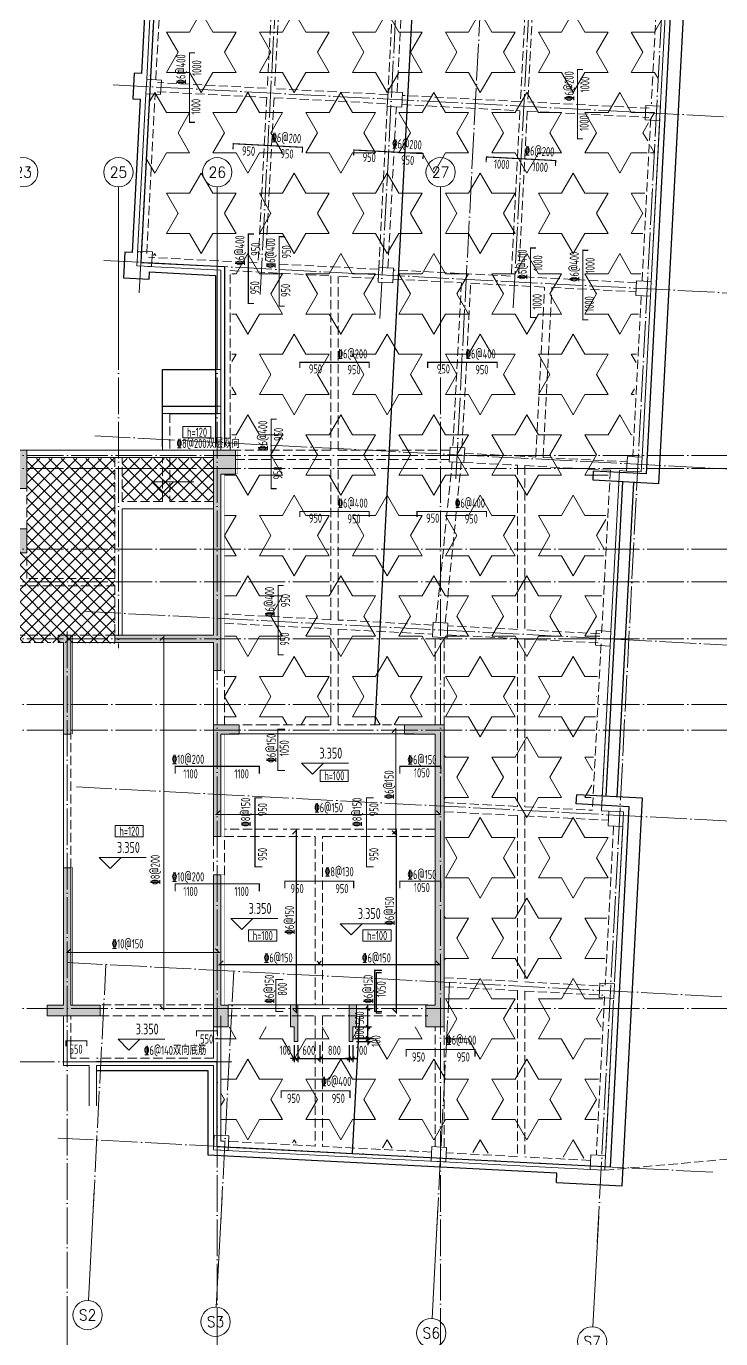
# Model space of a CAD drawing. Extents: x 5874492 to 7194610, y -939842 to -279257.
# Drawn here: x 6639977 to 6658947, y -606342 to -570501 of the extents above; entities that cross this region are included whole.
import ezdxf
from ezdxf.enums import TextEntityAlignment as Align

# ---------------------------------------------------------------- set-up
doc = ezdxf.new("R2010")
doc.units = 0
doc.header["$LTSCALE"] = 1000
doc.linetypes.add('DASH', pattern=[0.35, 0.25, -0.1])
doc.linetypes.add('DOTE', pattern=[2.42, 2, -0.2, 0.02, -0.2])
for name, color, linetype, lineweight in [('A-平面-屋面线', 40, 'Continuous', 30), ('A-标注-轴号', 3, 'Continuous', 15), ('A-标注-轴号文字', 7, 'Continuous', 15), ('A-轴线-塔楼', 1, 'DOTE', 9), ('A-轴线-隔墙', 41, 'DOTE', 9), ('S-墙柱-COLU', 50, 'Continuous', 20), ('S-墙柱-HATCH', 251, 'Continuous', 20), ('S-墙柱-WALL', 6, 'Continuous', 20), ('S-大样-HATCH', 251, 'Continuous', 20), ('S-大样-实线', 2, 'Continuous', 20), ('S-板-BEAM', 4, 'DASH', 20), ('S-板-BEAM-CON', 2, 'Continuous', 20), ('S-板-COLU', 50, 'DASH', 20), ('S-板-DIM', 3, 'Continuous', 20), ('S-板-板厚', 191, 'Continuous', 20), ('S-板-板面填充', 251, 'Continuous', 20), ('S-板-标高', 3, 'Continuous', 20), ('S-板-楼板正筋', 107, 'Continuous', 20), ('S-板-楼板正筋文字', 107, 'Continuous', 20), ('S-板-楼板负筋', 1, 'Continuous', 20), ('S-板-楼板负筋文字', 7, 'Continuous', 20), ('S-轴网-轴号', 3, 'Continuous', 20), ('板洞边线', 253, 'Continuous', 18)]:
    doc.layers.add(name, color=color, linetype=linetype, lineweight=lineweight)
doc.styles.add('_TCH_AXIS', font='COMPLEX.shx', dxfattribs={"bigfont": 'hztxt.shx'})
doc.styles.add('_TCH_DIM', font='tssdeng.shx', dxfattribs={"bigfont": 'hztxt.shx'})
doc.styles.add('COMPLEX', font='COMPLEX')
doc.styles.add('TSSD_Rein', font='tssdeng.shx', dxfattribs={"width": 0.7, "bigfont": 'hztxt.shx'})
doc.styles.add('TSSD_REIN_T3', font='tssdeng.shx', dxfattribs={"width": 0.7, "bigfont": 'hztxt.shx'})
doc.styles.add('样式 1', font='tssdeng.shx', dxfattribs={"width": 0.7, "bigfont": 'tssdchn.shx'})
doc.dimstyles.new('_TCH_ARCH&&100', dxfattribs={"dimtxt": 250, "dimasz": 100, "dimexe": 100, "dimexo": 100, "dimgap": 100, "dimtad": 1, "dimdec": 0, "dimzin": 0, "dimdsep": 46, "dimtxsty": 'TSSD_REIN_T3', "dimblk": 'ARCHTICK', "dimcen": 0.09, "dimclrt": 7, "dimazin": 2, "dimtfac": 1, "dimtdec": 0, "dimtix": 1, "dimtmove": 2, "dimatfit": 3, "dimfxl": 0, "dimtolj": 1, "dimtzin": 0, "dimarcsym": 0})

# ---------------------------------------------------------------- blocks, each defined once
blk = doc.blocks.new('20191023.11405152')
at = {"layer": 'S-大样-HATCH'}
h = blk.add_hatch(color=256, dxfattribs=at)
h.dxf.hatch_style = 1
h.paths.add_polyline_path([(-100, 0), (0, 0), (0, -400), (100, -400), (100, 600), (-100, 600)])
at = {"layer": 'S-大样-实线'}
blk.add_lwpolyline([(-100, 0), (0, 0), (0, -400), (100, -400), (100, 600), (-100, 600)], close=True, dxfattribs=at)
blk = doc.blocks.new('_ArchTick')
at = {"color": 0, "linetype": 'ByBlock', "const_width": 0.4}
blk.add_lwpolyline([(-0.5, -0.5), (0.5, 0.5)], dxfattribs=at)
blk = doc.blocks.new('*D921')
at = {"layer": 'Defpoints', "color": 0, "transparency": 16777216}
for p in [(6647295, -598227), (6647395, -598227), (6647395, -598690)]:
    blk.add_point(p, dxfattribs=at)
at = {"layer": 'S-板-DIM', "color": 0, "lineweight": -2, "transparency": 16777216}
for p, q in [((6647295, -598327), (6647295, -598790)), ((6647395, -598327), (6647395, -598790)), ((6647295, -598690), (6647195, -598690)), ((6647295, -598690), (6647395, -598690)), ((6647395, -598690), (6647495, -598690))]:
    blk.add_line(p, q, dxfattribs=at)
at = {"layer": 'S-板-DIM', "color": 0, "lineweight": -2, "transparency": 16777216, "xscale": 100, "yscale": 100, "zscale": 100}
blk.add_blockref('_ArchTick', (6647295, -598690), dxfattribs=at)
at = {"layer": 'S-板-DIM', "color": 0, "lineweight": -2, "transparency": 16777216, "xscale": 100, "yscale": 100, "zscale": 100, "rotation": 180}
blk.add_blockref('_ArchTick', (6647395, -598690), dxfattribs=at)
at = {"layer": 'S-板-DIM', "color": 7, "transparency": 16777216, "insert": (6647051, -598465), "char_height": 250, "attachment_point": 5, "style": 'TSSD_REIN_T3'}
blk.add_mtext('\\A1;100', dxfattribs=at)
blk = doc.blocks.new('*D922')
at = {"layer": 'Defpoints', "color": 0, "transparency": 16777216}
for p in [(6647395, -598227), (6647995, -598227), (6647995, -598690)]:
    blk.add_point(p, dxfattribs=at)
at = {"layer": 'S-板-DIM', "color": 0, "lineweight": -2, "transparency": 16777216}
for p, q in [((6647395, -598327), (6647395, -598790)), ((6647995, -598327), (6647995, -598790)), ((6647395, -598690), (6647995, -598690))]:
    blk.add_line(p, q, dxfattribs=at)
at = {"layer": 'S-板-DIM', "color": 0, "lineweight": -2, "transparency": 16777216, "xscale": 100, "yscale": 100, "zscale": 100, "rotation": 180}
blk.add_blockref('_ArchTick', (6647395, -598690), dxfattribs=at)
at = {"layer": 'S-板-DIM', "color": 0, "lineweight": -2, "transparency": 16777216, "xscale": 100, "yscale": 100, "zscale": 100}
blk.add_blockref('_ArchTick', (6647995, -598690), dxfattribs=at)
at = {"layer": 'S-板-DIM', "color": 7, "transparency": 16777216, "insert": (6647695, -598465), "char_height": 250, "attachment_point": 5, "style": 'TSSD_REIN_T3'}
blk.add_mtext('\\A1;600', dxfattribs=at)
blk = doc.blocks.new('*D923')
at = {"layer": 'Defpoints', "color": 0, "transparency": 16777216}
for p in [(6647995, -598227), (6648795, -598227), (6648795, -598690)]:
    blk.add_point(p, dxfattribs=at)
at = {"layer": 'S-板-DIM', "color": 0, "lineweight": -2, "transparency": 16777216}
for p, q in [((6647995, -598327), (6647995, -598790)), ((6648795, -598327), (6648795, -598790)), ((6647995, -598690), (6648795, -598690))]:
    blk.add_line(p, q, dxfattribs=at)
at = {"layer": 'S-板-DIM', "color": 0, "lineweight": -2, "transparency": 16777216, "xscale": 100, "yscale": 100, "zscale": 100, "rotation": 180}
blk.add_blockref('_ArchTick', (6647995, -598690), dxfattribs=at)
at = {"layer": 'S-板-DIM', "color": 0, "lineweight": -2, "transparency": 16777216, "xscale": 100, "yscale": 100, "zscale": 100}
blk.add_blockref('_ArchTick', (6648795, -598690), dxfattribs=at)
at = {"layer": 'S-板-DIM', "color": 7, "transparency": 16777216, "insert": (6648395, -598465), "char_height": 250, "attachment_point": 5, "style": 'TSSD_REIN_T3'}
blk.add_mtext('\\A1;800', dxfattribs=at)
blk = doc.blocks.new('*D924')
at = {"layer": 'Defpoints', "color": 0, "transparency": 16777216}
for p in [(6648795, -598227), (6648895, -598227), (6648895, -598690)]:
    blk.add_point(p, dxfattribs=at)
at = {"layer": 'S-板-DIM', "color": 0, "lineweight": -2, "transparency": 16777216}
for p, q in [((6648795, -598327), (6648795, -598790)), ((6648895, -598327), (6648895, -598790)), ((6648795, -598690), (6648695, -598690)), ((6648795, -598690), (6648895, -598690)), ((6648895, -598690), (6648995, -598690))]:
    blk.add_line(p, q, dxfattribs=at)
at = {"layer": 'S-板-DIM', "color": 0, "lineweight": -2, "transparency": 16777216, "xscale": 100, "yscale": 100, "zscale": 100}
blk.add_blockref('_ArchTick', (6648795, -598690), dxfattribs=at)
at = {"layer": 'S-板-DIM', "color": 0, "lineweight": -2, "transparency": 16777216, "xscale": 100, "yscale": 100, "zscale": 100, "rotation": 180}
blk.add_blockref('_ArchTick', (6648895, -598690), dxfattribs=at)
at = {"layer": 'S-板-DIM', "color": 7, "transparency": 16777216, "insert": (6649139, -598465), "char_height": 250, "attachment_point": 5, "style": 'TSSD_REIN_T3'}
blk.add_mtext('\\A1;100', dxfattribs=at)
blk = doc.blocks.new('*D925')
at = {"layer": 'Defpoints', "color": 0, "transparency": 16777216}
for p in [(6648895, -598127), (6649305, -598127), (6648895, -598227)]:
    blk.add_point(p, dxfattribs=at)
at = {"layer": 'S-板-DIM', "color": 0, "lineweight": -2, "transparency": 16777216}
for p, q in [((6648995, -598127), (6649405, -598127)), ((6649305, -598127), (6649305, -598027)), ((6649305, -598227), (6649305, -598127)), ((6648995, -598227), (6649405, -598227)), ((6649305, -598227), (6649305, -598327))]:
    blk.add_line(p, q, dxfattribs=at)
at = {"layer": 'S-板-DIM', "color": 0, "lineweight": -2, "transparency": 16777216, "xscale": 100, "yscale": 100, "zscale": 100}
for p, rotation in [((6649305, -598127), 270), ((6649305, -598227), 90)]:
    blk.add_blockref('_ArchTick', p, dxfattribs=dict(at, rotation=rotation))
at = {"layer": 'S-板-DIM', "color": 7, "transparency": 16777216, "insert": (6649531, -598212), "char_height": 250, "attachment_point": 5, "rotation": 90, "style": 'TSSD_REIN_T3'}
blk.add_mtext('\\A1;100', dxfattribs=at)
blk = doc.blocks.new('*D926')
at = {"layer": 'Defpoints', "color": 0, "transparency": 16777216}
for p in [(6648895, -597827), (6649305, -597827), (6648895, -598127)]:
    blk.add_point(p, dxfattribs=at)
at = {"layer": 'S-板-DIM', "color": 0, "lineweight": -2, "transparency": 16777216}
for p, q in [((6648995, -597827), (6649405, -597827)), ((6649305, -597827), (6649305, -597727)), ((6649305, -598127), (6649305, -597827)), ((6648995, -598127), (6649405, -598127)), ((6649305, -598127), (6649305, -598227))]:
    blk.add_line(p, q, dxfattribs=at)
at = {"layer": 'S-板-DIM', "color": 0, "lineweight": -2, "transparency": 16777216, "xscale": 100, "yscale": 100, "zscale": 100}
for p, rotation in [((6649305, -597827), 270), ((6649305, -598127), 90)]:
    blk.add_blockref('_ArchTick', p, dxfattribs=dict(at, rotation=rotation))
at = {"layer": 'S-板-DIM', "color": 7, "transparency": 16777216, "insert": (6649080, -597977), "char_height": 250, "attachment_point": 5, "rotation": 90, "style": 'TSSD_REIN_T3'}
blk.add_mtext('\\A1;300', dxfattribs=at)
blk = doc.blocks.new('*D927')
at = {"layer": 'Defpoints', "color": 0, "transparency": 16777216}
for p in [(6648895, -597327), (6649305, -597327), (6648895, -597827)]:
    blk.add_point(p, dxfattribs=at)
at = {"layer": 'S-板-DIM', "color": 0, "lineweight": -2, "transparency": 16777216}
for p, q in [((6648995, -597327), (6649405, -597327)), ((6649305, -597327), (6649305, -597227)), ((6649305, -597827), (6649305, -597327)), ((6648995, -597827), (6649405, -597827)), ((6649305, -597827), (6649305, -597927))]:
    blk.add_line(p, q, dxfattribs=at)
at = {"layer": 'S-板-DIM', "color": 0, "lineweight": -2, "transparency": 16777216, "xscale": 100, "yscale": 100, "zscale": 100}
for p, rotation in [((6649305, -597327), 270), ((6649305, -597827), 90)]:
    blk.add_blockref('_ArchTick', p, dxfattribs=dict(at, rotation=rotation))
at = {"layer": 'S-板-DIM', "color": 7, "transparency": 16777216, "insert": (6649080, -597577), "char_height": 250, "attachment_point": 5, "rotation": 90, "style": 'TSSD_REIN_T3'}
blk.add_mtext('\\A1;500', dxfattribs=at)
blk = doc.blocks.new('afdhgfjhfjhg')
at = {"layer": 'A-轴线-塔楼', "ltscale": 0.5}
for p, q in [((6646365, -523248), (6646988, -511339)), ((6653281, -523610), (6653903, -511701))]:
    blk.add_line(p, q, dxfattribs=at)
blk = doc.blocks.new('A$C245353D8')
for points in [[(13343, 14950), (12201, -6900)], [(11785, -14850), (11588, -18604)]]:
    blk.add_lwpolyline(points)
blk = doc.blocks.new('regerh')
at = {"layer": 'A-平面-屋面线'}
for p, q in [((6657260, -515121), (6658064, -499742)), ((6656923, -514853), (6657688, -500223)), ((6643695, -513005), (6643695, -512005)), ((6643695, -512005), (6645145, -512005)), ((6645145, -512005), (6645145, -513005)), ((6643695, -514115), (6643695, -513005)), ((6643695, -513005), (6645145, -513005)), ((6643895, -513205), (6645145, -513205)), ((6645145, -513005), (6645145, -513005)), ((6645145, -513205), (6645145, -513205)), ((6655462, -515027), (6655475, -514777)), ((6657260, -515121), (6655462, -515027)), ((6656261, -515069), (6655812, -523657)), ((6656561, -515085), (6656111, -523673)), ((6654460, -534201), (6654473, -533951))]:
    blk.add_line(p, q, dxfattribs=at)
at = {"layer": 'A-平面-屋面线', "ltscale": 0.2}
blk.add_line((6645195, -533216), (6645195, -531005), dxfattribs=at)
at = {"layer": 'A-平面-屋面线'}
for points in [[(6656254, -499898), (6643870, -499250), (6643881, -499051), (6643182, -499014), (6643145, -499713), (6643345, -499724), (6643126, -503918), (6642926, -503907), (6642889, -504606), (6643089, -504617), (6642870, -508811), (6642670, -508801), (6642633, -509500), (6643332, -509536), (6643343, -509337), (6645145, -509431), (6645145, -514115)], [(6656235, -500147), (6643608, -499487), (6643106, -509079), (6645395, -509193), (6645395, -514115)], [(6656923, -514853), (6655475, -514777)], [(6654460, -534201), (6656257, -534295), (6656811, -523710), (6655013, -523616)], [(6655934, -533777), (6656448, -523941), (6655000, -523865), (6655013, -523616)], [(6645195, -533216), (6655934, -533777)]]:
    blk.add_lwpolyline(points, dxfattribs=at)
at = {"layer": 'A-平面-屋面线', "ltscale": 0.2}
for points in [[(6645195, -531005), (6645195, -530905), (6641895, -530905)], [(6654473, -533951), (6644945, -533453), (6644945, -531154), (6641895, -531155)]]:
    blk.add_lwpolyline(points, dxfattribs=at)
at = {"layer": 'S-板-BEAM'}
for p, q in [((6643517, -504088), (6643739, -499845)), ((6646796, -499804), (6646559, -504323)), ((6646995, -499814), (6646759, -504334)), ((6650083, -500126), (6649859, -504420)), ((6650108, -504433), (6650333, -500139)), ((6653711, -500166), (6653475, -504685)), ((6653911, -500176), (6653675, -504695)), ((6657273, -500503), (6657051, -504747)), ((6646534, -504322), (6643563, -504166)), ((6643269, -508832), (6643496, -504488)), ((6643550, -504416), (6646546, -504573)), ((6646546, -504573), (6646310, -509092)), ((6646746, -504583), (6646510, -509102)), ((6646746, -504583), (6649842, -504745)), ((6649855, -504496), (6646784, -504335)), ((6653475, -504685), (6650254, -504516)), ((6649838, -504820), (6649605, -509264)), ((6649858, -509227), (6650087, -504833)), ((6650241, -504766), (6653462, -504935)), ((6653462, -504935), (6653225, -509453)), ((6653661, -504945), (6653425, -509464)), ((6653661, -504945), (6656985, -505119)), ((6656996, -504869), (6653675, -504695)), ((6657033, -505147), (6656798, -509590)), ((6646285, -509090), (6643314, -508935)), ((6645545, -514205), (6645545, -509302)), ((6645545, -509302), (6648272, -509445)), ((6646535, -509103), (6648383, -509200)), ((6649605, -509264), (6648383, -509200)), ((6653200, -509452), (6650005, -509285)), ((6648297, -514205), (6648297, -509445)), ((6648497, -514205), (6648497, -509458)), ((6648522, -509458), (6649592, -509514)), ((6649992, -509535), (6651865, -509633)), ((6651865, -509633), (6651630, -514126)), ((6651879, -514139), (6652115, -509646)), ((6652115, -509646), (6654137, -509751)), ((6656646, -509632), (6653450, -509465)), ((6653894, -514392), (6654137, -509751)), ((6654094, -514403), (6654337, -509762)), ((6654337, -509762), (6656633, -509882)), ((6656777, -509989), (6656547, -514383)), ((6643895, -513205), (6643895, -514205)), ((6645595, -514205), (6648297, -514205)), ((6648497, -514205), (6651550, -514205)), ((6651946, -514288), (6653894, -514392)), ((6642395, -514405), (6642395, -515705)), ((6642595, -515605), (6642595, -514405)), ((6643895, -514405), (6643895, -515605)), ((6645695, -514455), (6648297, -514455)), ((6648297, -518833), (6648297, -514455)), ((6648497, -514455), (6651537, -514455)), ((6648497, -518843), (6648497, -514455)), ((6651169, -518908), (6651611, -514525)), ((6651419, -518921), (6651860, -514538)), ((6651933, -514542), (6653397, -514616)), ((6653397, -514616), (6653397, -519100)), ((6653597, -514627), (6655932, -514751)), ((6653597, -514627), (6653597, -519111)), ((6654094, -514403), (6656390, -514525)), ((6655932, -514751), (6655694, -519196)), ((6639995, -516380), (6639995, -515255)), ((6642395, -515705), (6642395, -517705)), ((6643695, -515605), (6642595, -515605)), ((6645095, -515605), (6643895, -515605)), ((6639995, -517705), (6639995, -517005)), ((6638670, -517905), (6642395, -517905)), ((6642395, -517705), (6639995, -517705)), ((6642395, -517905), (6642395, -519255)), ((6648297, -518833), (6645393, -518680)), ((6645396, -518931), (6648297, -519083)), ((6651091, -518979), (6648497, -518843)), ((6640645, -519255), (6639420, -519255)), ((6642395, -519255), (6641220, -519255)), ((6648297, -521705), (6648297, -519083)), ((6648497, -521705), (6648497, -519094)), ((6648497, -519094), (6651077, -519229)), ((6651145, -521705), (6651145, -519308)), ((6651395, -521705), (6651395, -519321)), ((6651477, -519250), (6653397, -519350)), ((6653397, -519100), (6651490, -519000)), ((6655643, -519218), (6653597, -519111)), ((6639495, -519455), (6640645, -519455)), ((6653397, -519350), (6653397, -523932)), ((6653597, -519361), (6655630, -519468)), ((6653597, -519361), (6653597, -523942)), ((6655679, -519495), (6655441, -524038)), ((6645395, -521705), (6645395, -520225)), ((6646495, -521705), (6645795, -521705)), ((6648297, -521705), (6646495, -521705)), ((6649620, -521705), (6648497, -521705)), ((6650305, -521705), (6649620, -521705)), ((6641195, -525605), (6641195, -521955)), ((6651395, -523827), (6653397, -523932)), ((6653597, -523942), (6655441, -524038)), ((6651395, -524077), (6653397, -524182)), ((6653397, -524182), (6653397, -528713)), ((6653597, -524192), (6655878, -524312)), ((6653597, -524192), (6653597, -528724)), ((6646845, -524555), (6645395, -524555)), ((6649545, -524555), (6646995, -524555)), ((6651145, -524555), (6649695, -524555)), ((6656019, -524469), (6655792, -528813)), ((6645095, -524755), (6645095, -525805)), ((6645395, -525805), (6645395, -524755)), ((6645395, -524755), (6647870, -524755)), ((6647870, -524755), (6647870, -529355)), ((6648070, -524755), (6651145, -524755)), ((6648070, -529355), (6648070, -524755)), ((6653397, -528713), (6651395, -528609)), ((6653397, -528964), (6651395, -528859)), ((6653397, -528964), (6653397, -533495)), ((6653597, -528724), (6655741, -528836)), ((6653597, -528974), (6655728, -529085)), ((6653597, -528974), (6653597, -533505)), ((6645095, -529355), (6641995, -529355)), ((6655776, -529119), (6655549, -533457)), ((6641195, -530805), (6641195, -529655)), ((6641995, -529655), (6645095, -529655)), ((6645485, -529655), (6647870, -529655)), ((6647870, -529655), (6647870, -533206)), ((6648070, -529655), (6650945, -529655)), ((6648070, -529655), (6648070, -533216)), ((6651145, -533223), (6651145, -529954)), ((6651394, -533240), (6651395, -529758)), ((6641695, -530805), (6641195, -530805)), ((6645095, -530805), (6641893, -530805)), ((6647870, -533206), (6645295, -533071)), ((6651048, -533372), (6648070, -533216)), ((6653397, -533495), (6651448, -533393)), ((6655392, -533599), (6653597, -533505))]:
    blk.add_line(p, q, dxfattribs=at)
blk.add_lwpolyline([(6643695, -515605), (6643695, -514405)], dxfattribs=at)
at = {"layer": 'S-板-BEAM-CON'}
for p, q in [((6643495, -499732), (6643268, -504075)), ((6643495, -499732), (6643268, -504075)), ((6657518, -500615), (6657293, -504909)), ((6643247, -504475), (6643019, -508819)), ((6643247, -504475), (6643019, -508819)), ((6657048, -509603), (6657280, -505159)), ((6657048, -509603), (6657275, -505259)), ((6643301, -509185), (6645295, -509289)), ((6643301, -509185), (6645295, -509289)), ((6645295, -509289), (6645295, -514205)), ((6656797, -514396), (6657027, -510002)), ((6656797, -514396), (6657027, -510002)), ((6642495, -514205), (6639995, -514205)), ((6645095, -514205), (6642495, -514205)), ((6639995, -514405), (6642595, -514405)), ((6639995, -514405), (6642495, -514405)), ((6642495, -514405), (6645095, -514405)), ((6642595, -514405), (6645095, -514405)), ((6655947, -519153), (6656177, -514764)), ((6655947, -519153), (6656177, -514764)), ((6656177, -514764), (6656377, -514775)), ((6642595, -515805), (6645095, -515805)), ((6642595, -519205), (6642595, -515805)), ((6642595, -519255), (6642595, -515805)), ((6641220, -519455), (6642945, -519455)), ((6655691, -524051), (6655927, -519552)), ((6655701, -523852), (6655927, -519552)), ((6645095, -520225), (6645095, -521755)), ((6646495, -521705), (6646495, -521705)), ((6640995, -521955), (6640995, -525605)), ((6650570, -521955), (6645533, -521955)), ((6655691, -524051), (6655891, -524062)), ((6656047, -528727), (6656280, -524282)), ((6656047, -528727), (6656269, -524482)), ((6645095, -529355), (6645095, -530805)), ((6648070, -529355), (6645495, -529355)), ((6650945, -529355), (6648070, -529355)), ((6655799, -533470), (6656021, -529226)), ((6655804, -533370), (6656021, -529226)), ((6640995, -529655), (6640995, -531005)), ((6645295, -533071), (6645295, -529655)), ((6640995, -531005), (6641695, -531005)), ((6641695, -532105), (6641695, -531005)), ((6641893, -532105), (6641893, -531005)), ((6641893, -531005), (6645095, -531005)), ((6645095, -530904), (6645095, -530905)), ((6645095, -531005), (6645095, -533311)), ((6645095, -533311), (6655379, -533849))]:
    blk.add_line(p, q, dxfattribs=at)
blk.add_lwpolyline([(6643695, -512005), (6645295, -512005), (6645295, -513005), (6643695, -513005)], close=True, dxfattribs=at)
for points in [[(6643695, -514205), (6643695, -513005), (6645295, -513005)], [(6643695, -513205), (6645295, -513205)]]:
    blk.add_lwpolyline(points, dxfattribs=at)
blk = doc.blocks.new('_AXISO')
blk.add_circle((0, 0), 0.5)
at = {"layer": 'S-轴网-轴号', "style": 'COMPLEX', "width": 1.041667}
blk.add_attdef('A', text='', height=0.56, dxfattribs=at).set_placement((-0.25, -0.28), (0.25, -0.28), align=Align.FIT)
blk = doc.blocks.new('ZHOUWANG2')
at = {"layer": 'A-标注-轴号'}
for p, q in [((205946, 135010), (205946, 139010)), ((208646, 135010), (208646, 139010)), ((214746, 135010), (214746, 139010)), ((205283, 111622), (205125, 108601)), ((208778, 111439), (208620, 108419)), ((214670, 111131), (214512, 108110)), ((219064, 110901), (218906, 107881)), ((204546, 108021), (204546, 104021)), ((208646, 108021), (208646, 104021)), ((214746, 108021), (214746, 104021))]:
    blk.add_line(p, q, dxfattribs=at)
at = {"layer": 'A-轴线-塔楼', "ltscale": 0.5}
for p, q in [((206514, 136119), (207118, 147664)), ((213086, 135411), (213709, 147319)), ((215161, 131041), (216006, 147199)), ((219026, 110179), (220949, 146941)), ((223683, 140861), (205803, 141796)), ((223432, 136068), (205552, 137003)), ((223182, 131274), (205302, 132209)), ((222931, 126481), (205051, 127416)), ((222680, 121687), (204800, 122623)), ((222429, 116894), (204550, 117829)), ((205245, 110900), (205605, 117774)), ((208740, 110717), (209100, 117591)), ((214632, 110409), (214992, 117283)), ((222179, 112100), (204299, 113036))]:
    blk.add_line(p, q, dxfattribs=at)
at = {"layer": 'A-轴线-塔楼', "linetype": 'DOTE', "ltscale": 0.5}
for p, q in [((205946, 135010), (205946, 126410)), ((208646, 135010), (208646, 108021)), ((214746, 135010), (214746, 108021)), ((227437, 131670), (165262, 131670)), ((227437, 131320), (200046, 131320)), ((227437, 129120), (200046, 129120)), ((227437, 128220), (165262, 128220)), ((227437, 126670), (165262, 126670)), ((204546, 126870), (204546, 108021)), ((227437, 124870), (165262, 124870)), ((227437, 124170), (165262, 124170)), ((227437, 116570), (165262, 116570))]:
    blk.add_line(p, q, dxfattribs=at)
at = {"layer": 'A-轴线-隔墙', "ltscale": 0.5}
blk.add_line((209044, 115120), (165262, 115120), dxfattribs=at)
at = {"layer": 'A-标注-轴号'}
ref = blk.add_blockref('_AXISO', (203346, 139410), dxfattribs=dict(at, xscale=800, yscale=800, zscale=800))
ref.add_attrib('A', '23', dxfattribs={"layer": 'A-标注-轴号文字', "ltscale": 0.2, "height": 294.3, "style": '_TCH_AXIS'}).set_placement((203108, 139263), (203584, 139263), align=Align.FIT)
ref = blk.add_blockref('_AXISO', (205946, 139410), dxfattribs=dict(at, xscale=800, yscale=800, zscale=800))
ref.add_attrib('A', '25', dxfattribs={"layer": 'A-标注-轴号文字', "ltscale": 0.2, "height": 294.3, "style": '_TCH_AXIS'}).set_placement((205708, 139263), (206184, 139263), align=Align.FIT)
ref = blk.add_blockref('_AXISO', (208646, 139410), dxfattribs=dict(at, xscale=800, yscale=800, zscale=800))
ref.add_attrib('A', '26', dxfattribs={"layer": 'A-标注-轴号文字', "ltscale": 0.2, "height": 294.3, "style": '_TCH_AXIS'}).set_placement((208408, 139263), (208884, 139263), align=Align.FIT)
ref = blk.add_blockref('_AXISO', (214746, 139410), dxfattribs=dict(at, xscale=800, yscale=800, zscale=800))
ref.add_attrib('A', '27', dxfattribs={"layer": 'A-标注-轴号文字', "ltscale": 0.2, "height": 294.3, "style": '_TCH_AXIS'}).set_placement((214508, 139263), (214984, 139263), align=Align.FIT)
ref = blk.add_blockref('_AXISO', (205104, 108202), dxfattribs=dict(at, xscale=800, yscale=800, zscale=800))
ref.add_attrib('A', 'S2', dxfattribs={"layer": 'A-标注-轴号文字', "ltscale": 0.2, "height": 294.3, "style": '_TCH_AXIS'}).set_placement((204866, 108055), (205342, 108055), align=Align.FIT)
ref = blk.add_blockref('_AXISO', (208599, 108019), dxfattribs=dict(at, xscale=800, yscale=800, zscale=800))
ref.add_attrib('A', 'S3', dxfattribs={"layer": 'A-标注-轴号文字', "ltscale": 0.2, "height": 294.3, "style": '_TCH_AXIS'}).set_placement((208361, 107872), (208838, 107872), align=Align.FIT)
ref = blk.add_blockref('_AXISO', (214491, 107711), dxfattribs=dict(at, xscale=800, yscale=800, zscale=800))
ref.add_attrib('A', 'S6', dxfattribs={"layer": 'A-标注-轴号文字', "ltscale": 0.2, "height": 294.3, "style": '_TCH_AXIS'}).set_placement((214253, 107564), (214730, 107564), align=Align.FIT)
ref = blk.add_blockref('_AXISO', (218885, 107481), dxfattribs=dict(at, xscale=800, yscale=800, zscale=800))
ref.add_attrib('A', 'S7', dxfattribs={"layer": 'A-标注-轴号文字', "ltscale": 0.2, "height": 294.3, "style": '_TCH_AXIS'}).set_placement((218647, 107334), (219124, 107334), align=Align.FIT)
blk = doc.blocks.new('sfdhdghgfh')
at = {"layer": 'S-墙柱-COLU'}
for points in [[(6643513, -567254), (6643913, -567275), (6643892, -567675), (6643492, -567654)], [(6650104, -567599), (6650504, -567620), (6650483, -568019), (6650083, -567998)], [(6657145, -567967), (6657544, -567988), (6657523, -568388), (6657124, -568367)], [(6643268, -571948), (6643667, -571969), (6643646, -572368), (6643247, -572347)], [(6649859, -572293), (6650258, -572313), (6650237, -572713), (6649838, -572692)], [(6656899, -572661), (6657299, -572682), (6657278, -573081), (6656878, -573060)], [(6643022, -576641), (6643422, -576662), (6643401, -577062), (6643001, -577041)], [(6649608, -577086), (6650007, -577107), (6649986, -577506), (6649587, -577486)], [(6656648, -577454), (6657048, -577475), (6657027, -577875), (6656627, -577854)], [(6651554, -581994), (6651954, -582015), (6651933, -582415), (6651533, -582394)], [(6656398, -582247), (6656797, -582268), (6656776, -582668), (6656377, -582647)], [(6651094, -586777), (6651494, -586798), (6651473, -587197), (6651074, -587176)], [(6655548, -587004), (6655947, -587025), (6655927, -587425), (6655527, -587404)], [(6655891, -591934), (6656290, -591955), (6656270, -592355), (6655870, -592334)], [(6655646, -596628), (6656045, -596649), (6656024, -597048), (6655625, -597027)], [(6645114, -600783), (6645514, -600804), (6645493, -601204), (6645093, -601183)], [(6651056, -601095), (6651455, -601116), (6651435, -601515), (6651035, -601494)], [(6655400, -601321), (6655800, -601342), (6655779, -601742), (6655379, -601721)]]:
    blk.add_lwpolyline(points, close=True, dxfattribs=at)
blk = doc.blocks.new('sgfdhgfjhgkj')
at = {"layer": 'S-板-COLU', "const_width": 10}
for points in [[(6323045, -246022), (6320645, -246022), (6320645, -249322), (6320845, -249322), (6320845, -248422), (6323545, -248422), (6323545, -247772), (6323345, -247772), (6323345, -248222), (6320845, -248222), (6320845, -246222), (6323345, -246222), (6323345, -246672), (6323545, -246672), (6323545, -245622), (6323045, -245622)], [(6328945, -246272), (6328945, -251642), (6328645, -251642), (6328645, -250872), (6325945, -250872), (6325945, -250672), (6326045, -250672), (6326045, -250672), (6328645, -250672), (6328645, -245622), (6329295, -245622), (6329295, -246272)], [(6324795, -253372), (6324545, -253372), (6324545, -250872), (6324395, -250872), (6324395, -250672), (6324795, -250672)], [(6329345, -253372), (6328945, -253372), (6328945, -256172), (6328645, -256172), (6328645, -253122), (6329345, -253122)], [(6334445, -260772), (6334695, -260772), (6334695, -253372), (6333855, -253372), (6333855, -253122), (6334945, -253122), (6334945, -261372), (6334445, -261372)], [(6324095, -261072), (6324095, -260772), (6324545, -260772), (6324545, -257022), (6324795, -257022), (6324795, -260772), (6325545, -260772), (6325545, -261072)], [(6329045, -260772), (6328945, -260772), (6328945, -257222), (6328645, -257222), (6328645, -261372), (6329045, -261372)]]:
    blk.add_lwpolyline(points, close=True, dxfattribs=at)
blk = doc.blocks.new('sgfhgfjhgfj')
at = {"layer": 'S-墙柱-HATCH', "ltscale": 0.2}
h = blk.add_hatch(color=256, dxfattribs=at)
h.paths.add_polyline_path([(6336110, -190069), (6336110, -195439), (6335910, -195439), (6335910, -194669), (6333210, -194669), (6333210, -194469), (6333310, -194469), (6335910, -194469), (6335910, -189419), (6336510, -189419), (6336510, -190069)])
h.paths.add_polyline_path([(6312710, -204869), (6312710, -204569), (6311910, -204569), (6311910, -200169), (6311710, -200169), (6311710, -204569), (6310910, -204569), (6310910, -204869)])
h.paths.add_polyline_path([(6311910, -198969), (6311710, -198969), (6311710, -196469), (6311310, -196469), (6311310, -196269), (6312310, -196269), (6312310, -196469), (6311910, -196469)])
h.paths.add_polyline_path([(6325110, -198969), (6325310, -198969), (6325310, -196469), (6325710, -196469), (6325710, -196269), (6324710, -196269), (6324710, -196469), (6325110, -196469)])
h.paths.add_polyline_path([(6324310, -204869), (6324310, -204569), (6325110, -204569), (6325110, -200169), (6325310, -200169), (6325310, -204569), (6326110, -204569), (6326110, -204869)])
h.paths.add_polyline_path([(6331360, -204869), (6331360, -204569), (6331810, -204569), (6331810, -200819), (6332010, -200819), (6332010, -204569), (6332810, -204569), (6332810, -204869)])
h.paths.add_polyline_path([(6332010, -197169), (6331810, -197169), (6331810, -194669), (6331660, -194669), (6331660, -194469), (6332010, -194469)])
h.paths.add_polyline_path([(6336310, -204569), (6336110, -204569), (6336110, -201019), (6335910, -201019), (6335910, -205169), (6336310, -205169)])
h.paths.add_polyline_path([(6336610, -197169), (6336110, -197169), (6336110, -199969), (6335910, -199969), (6335910, -196919), (6336610, -196919)])
h.paths.add_polyline_path([(6319410, -204869), (6319410, -204569), (6318610, -204569), (6318610, -200819), (6318410, -200819), (6318410, -204569), (6317610, -204569), (6317610, -204869)])
h.paths.add_polyline_path([(6318410, -197169), (6318610, -197169), (6318610, -194669), (6318960, -194669), (6318960, -194469), (6318060, -194469), (6318060, -194669), (6318410, -194669)])
h.paths.add_polyline_path([(6307910, -194469), (6307910, -194669), (6309510, -194669), (6309510, -195109), (6309710, -195109), (6309710, -194469)])
h.paths.add_polyline_path([(6314110, -194669), (6315860, -194669), (6315860, -194469), (6313910, -194469), (6313910, -195109), (6314110, -195109)])
h.paths.add_polyline_path([(6322910, -194669), (6321160, -194669), (6321160, -194469), (6323110, -194469), (6323110, -195109), (6322910, -195109)])
h.paths.add_polyline_path([(6329135, -194469), (6329135, -194669), (6327510, -194669), (6327510, -195109), (6327310, -195109), (6327310, -194469)])
h.paths.add_polyline_path([(6321360, -193169), (6321360, -192069), (6319760, -192069), (6319760, -189769), (6317260, -189769), (6317260, -192069), (6315660, -192069), (6315660, -193169), (6315860, -193169), (6315860, -192269), (6317960, -192269), (6317960, -192069), (6317460, -192069), (6317460, -189969), (6319560, -189969), (6319560, -192069), (6319060, -192069), (6319060, -192269), (6321160, -192269), (6321160, -193169)])
h.paths.add_polyline_path([(6307910, -191919), (6307910, -193119), (6308110, -193119), (6308110, -189419), (6305610, -189419), (6305610, -190119), (6305810, -190119), (6305810, -189619), (6307910, -189619), (6307910, -191719), (6305810, -191719), (6305810, -191219), (6305610, -191219), (6305610, -191919)])
h.paths.add_polyline_path([(6300910, -190069), (6300910, -195439), (6301110, -195439), (6301110, -194669), (6303810, -194669), (6303810, -194469), (6303710, -194469), (6301110, -194469), (6301110, -189419), (6300510, -189419), (6300510, -190069)])
h.paths.add_polyline_path([(6313910, -196469), (6314910, -196469), (6314910, -198969), (6315110, -198969), (6315110, -196269), (6313910, -196269)])
h.paths.add_polyline_path([(6300410, -197169), (6300910, -197169), (6300910, -199969), (6301110, -199969), (6301110, -196919), (6300410, -196919)])
h.paths.add_polyline_path([(6295310, -204569), (6295060, -204569), (6295060, -197169), (6295900, -197169), (6295900, -196919), (6294810, -196919), (6294810, -205169), (6295310, -205169)])
h.paths.add_polyline_path([(6305660, -204869), (6305660, -204569), (6305210, -204569), (6305210, -200819), (6305010, -200819), (6305010, -204569), (6304210, -204569), (6304210, -204869)])
h.paths.add_polyline_path([(6315110, -203069), (6315110, -200569), (6314510, -200569), (6314510, -200769), (6314910, -200769), (6314910, -203069)])
h.paths.add_polyline_path([(6308710, -200769), (6309110, -200769), (6309110, -200569), (6308510, -200569), (6308510, -203069), (6308710, -203069)])
h.paths.add_polyline_path([(6308710, -196469), (6309710, -196469), (6309710, -196269), (6308510, -196269), (6308510, -198969), (6308710, -198969)])
h.paths.add_polyline_path([(6305010, -197169), (6305210, -197169), (6305210, -194669), (6305360, -194669), (6305360, -194469), (6305010, -194469)])
h.paths.add_polyline_path([(6328110, -192219), (6330810, -192219), (6330810, -191569), (6330610, -191569), (6330610, -192019), (6328110, -192019), (6328110, -190019), (6330610, -190019), (6330610, -190469), (6330810, -190469), (6330810, -189419), (6330310, -189419), (6330310, -189819), (6327910, -189819), (6327910, -193119), (6328110, -193119)])
h.paths.add_polyline_path([(6323110, -196469), (6322110, -196469), (6322110, -198969), (6321910, -198969), (6321910, -196269), (6323110, -196269)])
h.paths.add_polyline_path([(6341710, -204569), (6341960, -204569), (6341960, -197169), (6341120, -197169), (6341120, -196919), (6342210, -196919), (6342210, -205169), (6341710, -205169)])
h.paths.add_polyline_path([(6321910, -203069), (6321910, -200569), (6322510, -200569), (6322510, -200769), (6322110, -200769), (6322110, -203069)])
h.paths.add_polyline_path([(6328310, -200769), (6327910, -200769), (6327910, -200569), (6328510, -200569), (6328510, -203069), (6328310, -203069)])
h.paths.add_polyline_path([(6328310, -196469), (6327310, -196469), (6327310, -196269), (6328510, -196269), (6328510, -198969), (6328310, -198969)])
h.paths.add_polyline_path([(6300710, -204569), (6300910, -204569), (6300910, -201019), (6301110, -201019), (6301110, -205169), (6300710, -205169)])
at = {"layer": 'S-墙柱-WALL'}
for points in [[(6328110, -192219), (6330810, -192219), (6330810, -191569), (6330610, -191569), (6330610, -192019), (6328110, -192019), (6328110, -190019), (6330610, -190019), (6330610, -190469), (6330810, -190469), (6330810, -189419), (6330310, -189419), (6330310, -189819), (6327910, -189819), (6327910, -193119), (6328110, -193119)], [(6336110, -190069), (6336110, -195439), (6335910, -195439), (6335910, -194669), (6333210, -194669), (6333210, -194469), (6333310, -194469), (6333310, -194469), (6335910, -194469), (6335910, -189419), (6336510, -189419), (6336510, -190069)], [(6332010, -197169), (6331810, -197169), (6331810, -194669), (6331660, -194669), (6331660, -194469), (6332010, -194469)], [(6336610, -197169), (6336110, -197169), (6336110, -199969), (6335910, -199969), (6335910, -196919), (6336610, -196919)], [(6341710, -204569), (6341960, -204569), (6341960, -197169), (6341120, -197169), (6341120, -196919), (6342210, -196919), (6342210, -205169), (6341710, -205169)], [(6331360, -204869), (6331360, -204569), (6331810, -204569), (6331810, -200819), (6332010, -200819), (6332010, -204569), (6332810, -204569), (6332810, -204869)], [(6336310, -204569), (6336110, -204569), (6336110, -201019), (6335910, -201019), (6335910, -205169), (6336310, -205169)]]:
    blk.add_lwpolyline(points, close=True, dxfattribs=at)
blk = doc.blocks.new('sgjhgfjhgkjddd')
at = {"layer": 'S-墙柱-HATCH'}
for name, p in [('sgfdhgfjhgkj', (0, 0)), ('sgfhgfjhgfj', (-7266, -56204))]:
    blk.add_blockref(name, p, dxfattribs=at)

msp = doc.modelspace()

# ---------------------------------------------------------------- hatches: boundary and pattern name
at = {"layer": 'S-板-板面填充'}
h = msp.add_hatch(dxfattribs=at)
h.set_pattern_fill('STARS,_O', color=256, scale=800)
h.set_pattern_definition([(0, (4308274.3, -551963.2), (0, 1099.852), [635, -635]), (60, (4308274.3, -551963.2), (-952.49977, 549.926), [635, -635]), (120, (4308591.8, -551413.3), (-952.49977, -549.926), [635, -635])])
h.paths.add_polyline_path([(6645132.4, -597826.8), (6645132.4, -598877), (6645284.2, -598877), (6645284.2, -600892.6), (6655494.2, -601426.6), (6655980.9, -592138.9), (6655380.8, -592107.5), (6655897.9, -582221.9), (6656297.8, -582242.8), (6656308.2, -582043), (6656507.9, -582053.5), (6657004.4, -572616.3), (6657057.2, -575372.6), (6657418, -568482.2), (6657218.3, -568471.7), (6657244.5, -567972.4), (6643613.1, -567259.4), (6643116.8, -576746.8), (6645594.8, -576876.4), (6645594.8, -581762.5), (6645694.8, -581762.5), (6645694.8, -582086.2), (6645694.8, -582080.8), (6645694.8, -582726.8), (6645394.8, -582726.8), (6645394.8, -589576.8), (6651394.8, -589576.8), (6651394.8, -597826.8)])
h = msp.add_hatch(dxfattribs=at)
h.set_pattern_fill('ANSI37', color=256, scale=150, style=0)
h.set_pattern_definition([(45, (2290886.66, 70459.85), (-168.379802, 168.379802), []), (135, (2290886.66, 70459.85), (-168.379802, -168.379802), [])])
h.paths.add_polyline_path([(6637294.8, -584854.2), (6639994.8, -584854.2), (6639994.8, -582304.2), (6642394.8, -582304.2), (6642394.8, -587354.2), (6637294.8, -587304.1)])
h = msp.add_hatch(dxfattribs=at)
h.set_pattern_fill('ANSI37', color=256, scale=150)
h.set_pattern_definition([(45, (6642594.78, -583454.15), (-168.38, 168.38), []), (135, (6642594.78, -583454.15), (-168.38, -168.38), [])])
h.paths.add_polyline_path([(6645094.8, -582304.2), (6642594.8, -582304.2), (6642594.8, -583454.1), (6645094.8, -583454.1)])

# ---------------------------------------------------------------- linework, layer by layer
at = {"layer": 'S-大样-实线'}
for p, q in [((6642594.8, -585757), (6642594.8, -587077)), ((6645094.8, -587077), (6645094.8, -585757))]:
    msp.add_line(p, q, dxfattribs=at)
at = {"layer": 'S-板-BEAM-CON'}
for p, q in [((6642494.8, -582077), (6639994.8, -582077)), ((6645294.8, -582077), (6642494.8, -582077)), ((6642594.8, -583677), (6645094.8, -583677)), ((6647869.8, -597227), (6645494.8, -597227))]:
    msp.add_line(p, q, dxfattribs=at)
at = {"layer": 'S-板-BEAM-CON', "linetype": 'DASH'}
msp.add_line((6655778.6, -601741.8), (6674401.8, -600051.5), dxfattribs=at)
at = {"layer": 'S-板-板厚'}
for points in [[(6645022.3, -581430.4), (6644252, -581430.4), (6644252, -581740.7), (6645022.3, -581740.7)], [(6648771, -590811.1), (6648000.7, -590811.1), (6648000.7, -591121.4), (6648771, -591121.4)], [(6643173.5, -592324.3), (6642403.2, -592324.3), (6642403.2, -592634.6), (6643173.5, -592634.6)], [(6646817.2, -595176.4), (6646046.9, -595176.4), (6646046.9, -595486.7), (6646817.2, -595486.7)], [(6649941.4, -595176.4), (6649171.1, -595176.4), (6649171.1, -595486.7), (6649941.4, -595486.7)]]:
    msp.add_lwpolyline(points, close=True, dxfattribs=at)
at = {"layer": 'S-板-标高'}
for p, q in [((6643702.8, -583242.6), (6643402.8, -582942.6)), ((6643402.8, -582942.6), (6644556.3, -582942.6)), ((6643702.8, -583242.6), (6644002.8, -582942.6)), ((6647798.8, -590927.4), (6647498.8, -590627.4)), ((6647498.8, -590627.4), (6648779.8, -590627.4)), ((6647798.8, -590927.4), (6648098.8, -590627.4)), ((6641971.2, -593203.8), (6643252.2, -593203.8)), ((6642271.2, -593503.8), (6641971.2, -593203.8)), ((6642271.2, -593503.8), (6642571.2, -593203.8)), ((6645866.1, -595168.1), (6645566.1, -594868.1)), ((6645566.1, -594868.1), (6646847.1, -594868.1)), ((6645866.1, -595168.1), (6646166.1, -594868.1)), ((6648849.7, -595307.7), (6648549.7, -595007.7)), ((6648549.7, -595007.7), (6649830.7, -595007.7)), ((6648849.7, -595307.7), (6649149.7, -595007.7)), ((6642483.4, -598161.2), (6643764.4, -598161.2)), ((6642783.4, -598461.2), (6642483.4, -598161.2)), ((6642783.4, -598461.2), (6643083.4, -598161.2))]:
    msp.add_line(p, q, dxfattribs=at)
at = {"layer": 'S-板-楼板正筋', "const_width": 30}
for points in [[(6643629.5, -597248.1), (6643735.5, -597354.1), (6643735.5, -587170.2), (6643629.5, -587276.2)], [(6649966.4, -592467), (6650072.5, -592573.1), (6650072.5, -589684.2), (6649966.4, -589790.3)], [(6645269.9, -591919.9), (6645163.8, -592026), (6651284.8, -592026), (6651178.8, -591919.9)], [(6647247.7, -597327.6), (6647353.8, -597433.7), (6647353.8, -592456.7), (6647247.7, -592562.8)], [(6649978.5, -597327.6), (6650084.6, -597433.7), (6650084.6, -592456.7), (6649978.5, -592562.8)], [(6641200.8, -595687.3), (6641094.8, -595793.4), (6645244.8, -595793.4), (6645138.7, -595687.3)], [(6645358.7, -596021.5), (6645252.7, -596127.6), (6648022.3, -596127.6), (6647916.3, -596021.5)], [(6648040.5, -596021.5), (6647934.4, -596127.6), (6651271.1, -596127.6), (6651165.1, -596021.5)]]:
    msp.add_lwpolyline(points, dxfattribs=at)
at = {"layer": 'S-板-楼板负筋'}
for points, const_width in [([(6644583.8, -573125.4), (6644433.8, -573125.4), (6644433.8, -571229.3), (6644583.8, -571229.3)], 30), ([(6655187.4, -573575.5), (6655037.4, -573575.5), (6655037.4, -571679.4), (6655187.4, -571679.4)], 30), ([(6645623.1, -573857.6), (6645630.9, -573707.8), (6647524.4, -573806.9), (6647516.6, -573956.7)], 30), ([(6648918.6, -574030), (6648926.4, -573880.2), (6650819.9, -573979.2), (6650812.1, -574129)], 30), ([(6652538.6, -574219.3), (6652546.4, -574069.5), (6654439.9, -574168.6), (6654432.1, -574318.4)], 30), ([(6646193.8, -578071), (6646043.8, -578071), (6646043.8, -576174.9), (6646193.8, -576174.9)], 30), ([(6647035.5, -578142.9), (6646885.5, -578142.9), (6646885.5, -576246.8), (6647035.5, -576246.8)], 30), ([(6653903.1, -578451.1), (6653753.1, -578451.1), (6653753.1, -576555), (6653903.1, -576555)], 30), ([(6655327.9, -578516.2), (6655177.9, -578516.2), (6655177.9, -576620.1), (6655327.9, -576620.1)], 30), ([(6647448.1, -579829.2), (6647448.1, -579679.2), (6649344.2, -579679.2), (6649344.2, -579829.2)], 30), ([(6650942.2, -579829.2), (6650942.2, -579679.2), (6652838.3, -579679.2), (6652838.3, -579829.2)], 30), ([(6646820, -583128.2), (6646670, -583128.2), (6646670, -581232.1), (6646820, -581232.1)], 30), ([(6647448.1, -583903.7), (6647448.1, -583753.7), (6649344.2, -583753.7), (6649344.2, -583903.7)], 30), ([(6650651.2, -583903.7), (6650651.2, -583753.7), (6652547.3, -583753.7), (6652547.3, -583903.7)], 30), ([(6647006.4, -587665.5), (6646856.4, -587665.5), (6646856.4, -585769.4), (6647006.4, -585769.4)], 30), ([(6647047.8, -590821.8), (6646847.8, -590821.8), (6646847.8, -589701), (6647047.8, -589701)], 30), ([(6644044.8, -590910.5), (6644044.8, -590710.5), (6646344.8, -590710.5), (6646344.8, -590910.5)], 30), ([(6650178.5, -590910.5), (6650178.5, -590710.5), (6651299.3, -590710.5), (6651299.3, -590910.5)], 30), ([(6646426.5, -593453.1), (6646226.5, -593453.1), (6646226.5, -591573.1), (6646426.5, -591573.1)], 30), ([(6649468.3, -593453.1), (6649268.3, -593453.1), (6649268.3, -591573.1), (6649468.3, -591573.1)], 30), ([(6647039.3, -594044.1), (6647039.3, -593844.1), (6648919.3, -593844.1), (6648919.3, -594044.1)], 30), ([(6650178.5, -594044.1), (6650178.5, -593844.1), (6651299.3, -593844.1), (6651299.3, -594044.1)], 30), ([(6644044.8, -594120.6), (6644044.8, -593920.6), (6646344.8, -593920.6), (6646344.8, -594120.6)], 30), ([(6649694.9, -597402.5), (6649494.9, -597402.5), (6649494.9, -596281.6), (6649694.9, -596281.6)], 30), ([(6649687.7, -597444.1), (6649537.7, -597444.1), (6649537.7, -596344.1), (6649687.7, -596344.1)], 35), ([(6646996.2, -597402.5), (6646796.2, -597402.5), (6646796.2, -596531.6), (6646996.2, -596531.6)], 30), ([(6644630.3, -598080.8), (6644630.3, -597930.8), (6645200.3, -597930.8), (6645200.3, -598080.8)], 30), ([(6641062.8, -598358.7), (6641062.8, -598208.7), (6641632.8, -598208.7), (6641632.8, -598358.7)], 30), ([(6650354.8, -598642.4), (6650354.8, -598442.4), (6652234.8, -598442.4), (6652234.8, -598642.4)], 30), ([(6646940.5, -599770.7), (6646940.5, -599570.7), (6648820.5, -599570.7), (6648820.5, -599770.7)], 30)]:
    msp.add_lwpolyline(points, dxfattribs=dict(at, const_width=const_width))

# ---------------------------------------------------------------- block references
msp.add_blockref('ZHOUWANG2', (6436548.7, -713896.5))
at = {"ltscale": 0.2}
msp.add_blockref('A$C245353D8', (6637294.8, -582677), dxfattribs=at)
at = {"layer": 'S-墙柱-HATCH'}
msp.add_blockref('sgjhgfjhgkjddd', (316450.3, -336454.9), dxfattribs=at)
at = {"layer": 'S-大样-实线'}
msp.add_blockref('20191023.11405152', (6647294.8, -597827), dxfattribs=at)
msp.add_blockref('20191023.11405152', (6647294.8, -597827), dxfattribs=at)
at = {"layer": 'S-大样-实线', "xscale": -1}
msp.add_blockref('20191023.11405152', (6648894.8, -597827), dxfattribs=at)
msp.add_blockref('20191023.11405152', (6648894.8, -597827), dxfattribs=at)
at = {"layer": 'S-板-BEAM'}
msp.add_blockref('regerh', (0, -67872.4), dxfattribs=at)
at = {"layer": 'S-轴网-轴号'}
msp.add_blockref('afdhgfjhfjhg', (0, -54576.3), dxfattribs=at)
at = {"layer": '板洞边线'}
msp.add_blockref('sfdhdghgfh', (0, 0), dxfattribs=at)

# ---------------------------------------------------------------- texts
at = {"layer": 'S-板-板厚', "style": 'TSSD_Rein', "width": 0.7}
for s, p in [('h=120', (6644643.1, -581586.9)), ('h=100', (6648391.8, -590967.7)), ('h=120', (6642794.3, -592480.8)), ('h=100', (6646438, -595332.9)), ('h=100', (6649562.2, -595332.9))]:
    msp.add_text(s, height=250, dxfattribs=at).set_placement(p, align=Align.MIDDLE)
at = {"layer": 'S-板-标高', "color": 7, "style": '_TCH_DIM', "width": 0.705882}
for p in [(6647984, -590498.9), (6642456.4, -593075.3), (6646051.3, -594739.6), (6649034.9, -594879.2), (6642968.5, -598032.7)]:
    msp.add_text('3.350', height=297.5, dxfattribs=at).set_placement(p)
at = {"layer": 'S-板-楼板正筋文字', "style": '样式 1', "width": 0.7}
for s, p in [('\x848@200双层双向', (6644084.6, -582016.9)), ('\x846@150', (6647842.1, -591965.2)), ('\x8410@150', (6642311.5, -595681.9)), ('\x846@150', (6646466.1, -596064.6)), ('\x846@150', (6649147.8, -596066.8)), ('\x846@140双向底筋', (6643192.3, -598591.1))]:
    msp.add_text(s, height=250, dxfattribs=at).set_placement(p)
for p in [(6650011.7, -591609.3), (6647293, -595307.2), (6650023.8, -595060.2)]:
    msp.add_text('\x846@150', height=250, rotation=90, dxfattribs=at).set_placement(p)
at = {"layer": 'S-板-楼板正筋文字', "linetype": 'Continuous', "style": '样式 1', "width": 0.7}
msp.add_text('\x848@200', height=250, rotation=90, dxfattribs=at).set_placement((6643624.1, -593942.5))
at = {"layer": 'S-板-楼板负筋文字', "linetype": 'Continuous', "style": '样式 1', "width": 0.7}
for s, rotation, p in [('\x846@400', 90, (6644326.7, -572092)), ('\x846@200', 90, (6654930.2, -572542.1)), ('\x846@200', 357.00576, (6646668.5, -573654.8)), ('\x846@200', 357.00576, (6649964, -573827.2)), ('\x846@200', 357.00576, (6653584, -574016.5)), ('\x846@400', 90, (6645936.6, -577037.6)), ('\x846@400', 90, (6646778.3, -577109.5)), ('\x846@400', 90, (6653645.9, -577417.7)), ('\x846@400', 90, (6655070.8, -577482.8)), ('\x846@400', 90, (6646562.8, -582094.7)), ('\x846@400', 90, (6646749.2, -586632.1))]:
    msp.add_text(s, height=250, rotation=rotation, dxfattribs=at).set_placement(p)
for s, rotation, p in [('1000', 90, (6644509, -571643.8)), ('1000', 90, (6655112.5, -572093.9)), ('1000', 90, (6644487.3, -572696.6)), ('1000', 90, (6655090.9, -573146.7)), ('950', 357.00576, (6646056.4, -573783.6)), ('950', 357.00576, (6647106.6, -573860.2)), ('950', 357.00576, (6649351.8, -573956)), ('950', 357.00576, (6650402.1, -574032.6)), ('1000', 357.00576, (6652971.9, -574145.4)), ('1000', 357.00576, (6654022.1, -574222)), ('950', 90, (6646118.9, -576589.3)), ('950', 90, (6646960.6, -576661.2)), ('1000', 90, (6653828.2, -576969.4)), ('1000', 90, (6655253.1, -577034.5)), ('950', 90, (6646097.3, -577642.2)), ('950', 90, (6646939, -577714.1)), ('1000', 90, (6653806.6, -578022.3)), ('1000', 90, (6655231.4, -578087.4)), ('950', 90, (6646745.1, -581646.5)), ('950', 90, (6646723.5, -582699.4)), ('950', 90, (6646931.5, -586183.9)), ('950', 90, (6646909.8, -587236.7))]:
    msp.add_text(s, height=250, rotation=rotation, dxfattribs=at).set_placement(p, align=Align.TOP_CENTER)
for s, p in [('\x846@200', (6648481.5, -579572)), ('\x846@400', (6651975.6, -579572)), ('\x846@400', (6648481.5, -583646.6)), ('\x846@400', (6651684.6, -583646.6)), ('\x8410@200', (6643950.2, -590642.9)), ('\x8410@200', (6643950.2, -593853.1))]:
    msp.add_text(s, height=250, dxfattribs=at).set_placement(p)
for s, p in [('950', (6647876.9, -579732.7)), ('950', (6648929.7, -579754.3)), ('950', (6651371, -579732.7)), ('950', (6652423.9, -579754.3)), ('950', (6647876.9, -583807.2)), ('950', (6648929.7, -583828.9)), ('950', (6651080, -583807.2)), ('950', (6652132.9, -583828.9)), ('1100', (6644464.8, -590790.5)), ('1100', (6645860, -590790.5)), ('1100', (6644464.8, -594000.6)), ('1100', (6645860, -594000.6)), ('550', (6644905.3, -598030.8)), ('550', (6641337.8, -598308.7))]:
    msp.add_text(s, height=250, dxfattribs=at).set_placement(p, align=Align.TOP_CENTER)
at = {"layer": 'S-板-楼板负筋文字', "style": '样式 1', "width": 0.7}
for s, p in [('\x846@150', (6646542.7, -590215.6)), ('1050', (6646898.9, -590215.6)), ('950', (6646306.5, -591893.1)), ('950', (6649348.3, -591893.1)), ('950', (6646306.5, -593116.6)), ('950', (6649348.3, -593116.6)), ('\x846@150', (6646491.1, -596796.3)), ('800', (6646847.4, -596796.3)), ('\x846@150', (6649189.8, -596796.3)), ('1050', (6649546.1, -596796.3))]:
    msp.add_text(s, height=250, rotation=90, dxfattribs=at).set_placement(p, align=Align.TOP_CENTER)
for s, p in [('\x846@150', (6650784.6, -590405.3)), ('1050', (6650784.6, -590761.6)), ('\x846@150', (6650784.6, -593538.9)), ('950', (6647375.8, -593924.1)), ('950', (6648599.3, -593924.1)), ('1050', (6650784.6, -593895.2)), ('950', (6650691.3, -598522.4)), ('950', (6651914.8, -598522.4)), ('950', (6647277, -599650.7)), ('950', (6648500.5, -599650.7))]:
    msp.add_text(s, height=250, dxfattribs=at).set_placement(p, align=Align.TOP_CENTER)
for p in [(6646095.1, -592360.6), (6649136.8, -592360.6)]:
    msp.add_text('\x848@150', height=250, rotation=90, dxfattribs=at).set_placement(p)
for s, p in [('\x848@130', (6648131.8, -593712.6)), ('\x846@400', (6651447.3, -598311)), ('\x846@400', (6648033, -599439.2))]:
    msp.add_text(s, height=250, dxfattribs=at).set_placement(p)

# ---------------------------------------------------------------- dimensions: what is measured, and where the dimension line sits
at = {"layer": 'S-板-DIM'}
for p1, p2, distance, picture, middle in [((6648894.8, -597827), (6648894.8, -597327), -409.9, '*D927', (6649079.7, -597577)), ((6648894.8, -598127), (6648894.8, -597827), -409.9, '*D926', (6649079.7, -597977)), ((6647394.8, -598227), (6647994.8, -598227), -463.1, '*D922', (6647694.8, -598465.1)), ((6647994.8, -598227), (6648794.8, -598227), -463.1, '*D923', (6648394.8, -598465.1))]:
    dim = msp.add_aligned_dim(p1=p1, p2=p2, distance=distance, dimstyle='_TCH_ARCH&&100', dxfattribs=at)
    dim.commit()
    dim.dimension.update_dxf_attribs({"geometry": picture, "text_midpoint": middle})
for base, p1, p2, angle, picture, middle in [((6649304.7, -598127), (6648894.8, -598227), (6648894.8, -598127), 90, '*D925', (6649530.7, -598212)), ((6647394.8, -598690.1), (6647294.8, -598227), (6647394.8, -598227), 360, '*D921', (6647050.6, -598465.1)), ((6648894.8, -598690.1), (6648794.8, -598227), (6648894.8, -598227), 360, '*D924', (6649139, -598465.1))]:
    dim = msp.add_linear_dim(base=base, p1=p1, p2=p2, angle=angle, dimstyle='_TCH_ARCH&&100', dxfattribs=at)
    dim.commit()
    dim.dimension.update_dxf_attribs({"geometry": picture, "text_midpoint": middle, "dimtype": 129})

doc.saveas('drawing.dxf')
